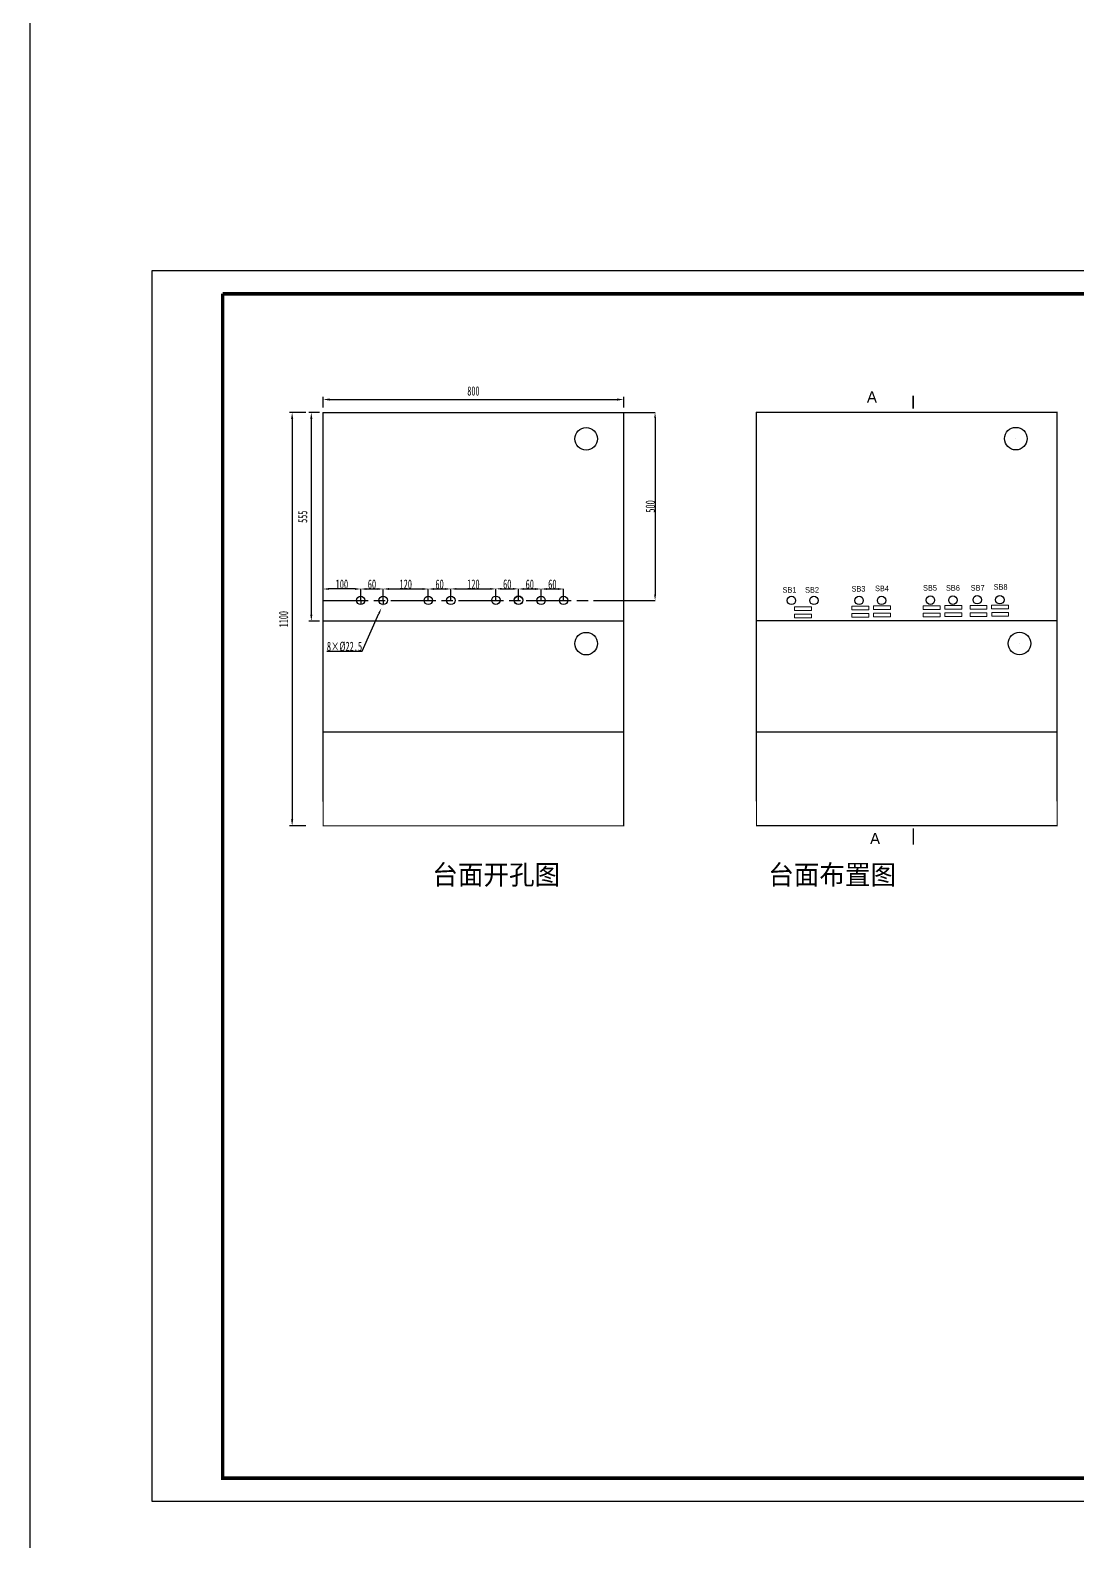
# Model space of a CAD drawing. Extents: x -6428 to 12688, y -8159 to 7918.
# Drawn here: x -1961 to 825, y -4140 to -121 of the extents above; entities that cross this region are included whole.
import ezdxf
from ezdxf.enums import TextEntityAlignment as Align

# ---------------------------------------------------------------- set-up
doc = ezdxf.new("R2010")
doc.units = 0
doc.header["$LTSCALE"] = 10
doc.header["$MEASUREMENT"] = 0
doc.header["$PDMODE"] = 32
doc.linetypes.add('AM_ISO08W050', pattern=[18, 12, -1.5, 3, -1.5])
doc.layers.get('Defpoints').update_dxf_attribs({"linetype": 'CONTINUOUS'})
doc.layers.add('AM_7', color=4, linetype='AM_ISO08W050', lineweight=25)
doc.layers.add('操作台', color=7, linetype='CONTINUOUS')
doc.layers.add('标准图框及表格', color=7, linetype='CONTINUOUS')
doc.styles.add('HZ', font='arial.ttf')
doc.styles.get("Standard").update_dxf_attribs({"font": '', "width": 0.65})
doc.styles.get('Standard').set_extended_font_data('SimSun')
doc.dimstyles.new('AM_ISO', dxfattribs={"dimtxt": 3.5, "dimasz": 2.5, "dimexe": 1, "dimexo": 1, "dimgap": 1.5, "dimtad": 1, "dimdsep": 46, "dimtxsty": 'Standard', "dimcen": 0, "dimclrd": 256, "dimclre": 256, "dimclrt": 2, "dimadec": 0, "dimazin": 2, "dimtp": 0.1, "dimtm": 0.1, "dimtfac": 0.71, "dimtdec": 3, "dimtmove": 0, "dimatfit": 3, "dimfxl": 0, "dimlwd": -1, "dimlwe": -1, "dimarcsym": 0})
doc.dimstyles.get("Standard").update_dxf_attribs({"dimtxt": 25, "dimasz": 15, "dimexe": 0.18, "dimexo": 0.0625, "dimgap": 0.09, "dimtad": 0, "dimtoh": 1, "dimdec": 0, "dimzin": 0, "dimdsep": 46, "dimtxsty": 'Standard', "dimcen": 0.09, "dimadec": 0, "dimazin": 0, "dimtfac": 1, "dimtdec": 0, "dimtofl": 0, "dimtmove": 0, "dimatfit": 3, "dimfxl": 0, "dimtolj": 1, "dimtzin": 0, "dimarcsym": 0})
doc.dimstyles.new('STANDARD$0', dxfattribs={"dimtxt": 25, "dimasz": 15, "dimexe": 0.18, "dimexo": 0.0625, "dimgap": 0.09, "dimtad": 0, "dimtoh": 1, "dimdec": 0, "dimzin": 0, "dimdsep": 46, "dimtxsty": 'Standard', "dimcen": 0.09, "dimadec": 0, "dimazin": 0, "dimtfac": 1, "dimtdec": 0, "dimtofl": 0, "dimtmove": 0, "dimatfit": 3, "dimfxl": 0, "dimtolj": 1, "dimtzin": 0, "dimarcsym": 0})
pattern_1 = [(44.99999999999999, (62644.0067448291, -8867.199472524246), (-0.0585086954904412, 0.0585086954904411), [])]

# ---------------------------------------------------------------- blocks, each defined once
blk = doc.blocks.new('A4横图框')
at = {"layer": '标准图框及表格'}
h = blk.add_hatch(dxfattribs=at)
h.set_pattern_fill('ANSI31', color=5, scale=0.6619503254347141, style=0)
h.set_pattern_definition(pattern_1)
edge = h.paths.add_edge_path()
edge.add_arc((172.0496336600836, 30.69212609582466), 4.385420906004984, 238.1092081981574, 291.6531626184828)
edge.add_line((173.6677973982941, 26.61616453574824), (171.196811844281, 24.96342290218163))
edge.add_arc((159.3070898954674, 24.3208542135166), 10.7566927883141, 346.3915348661823, 374.2500326978036)
edge.add_line((169.7618019691645, 21.78995808790059), (171.9104852834489, 23.56403812982753))
edge.add_line((171.4204084507573, 24.1656820832199), (171.8022310894366, 24.1166197839688))
edge.add_spline(control_points=[(171.9076070613291, 23.5612403362524), (171.9782900895288, 23.62994398235459), (172.1063522407994, 23.75441992713461), (172.0982616688188, 24.08853178891007), (171.9041487548593, 24.10756342964889), (171.8004776051012, 24.11772778213201)], knot_values=[0, 0, 0, 0, 0.4839426457554279, 0.8767979790800492, 1.327118297953632, 1.327118297953632, 1.327118297953632, 1.327118297953632], weights=[1, 1, 1, 1, 1, 1], degree=3, periodic=0)
edge.add_spline(control_points=[(171.1960063120995, 24.96162603088887), (171.1383141229226, 24.91365774510486), (171.0341186915675, 24.8270242458879), (170.9598882847849, 24.7139107687239), (170.9267586692795, 24.6634273324584)], knot_values=[0, 0, 0, 0, 0.3714719093679447, 0.6708997588589845, 0.6708997588589845, 0.6708997588589845, 0.6708997588589845], weights=[1, 1, 1, 1, 1], degree=3, periodic=0)
edge.add_spline(control_points=[(171.0177855927386, 24.80139777460717), (170.9739837601, 24.75182568643358), (170.8874405854212, 24.63411966883577), (170.9097232617123, 24.3685217488732), (171.1438352137548, 24.19634813917073), (171.3287228371982, 24.17648276396212), (171.4184515092992, 24.16684180637679)], knot_values=[0.7541598914195891, 0.7541598914195891, 0.7541598914195891, 0.7541598914195891, 1.341857983071981, 2.043049761279585, 2.907443457733577, 3.722510221717078, 3.722510221717078, 3.722510221717078, 3.722510221717078], weights=[1, 1, 1, 1, 1, 1, 1], degree=3, periodic=0)
h = blk.add_hatch(dxfattribs=at)
h.set_pattern_fill('ANSI31', color=3, scale=0.6619503254347141, style=0)
h.set_pattern_definition(pattern_1)
edge = h.paths.add_edge_path()
edge.add_line((172.3049198977887, 24.52368860467541), (172.721034344714, 24.47090439472086))
edge.add_spline(control_points=[(172.1916602588671, 25.0804680907735), (172.1209772306528, 25.01176444467858), (171.9929150793969, 24.88728849988405), (172.0010056513629, 24.55317663812311), (172.1951185653369, 24.534144997377), (172.2987897150951, 24.52398064490117)], knot_values=[0, 0, 0, 0, 0.4839426457555314, 0.8767979790801576, 1.327118297953697, 1.327118297953697, 1.327118297953697, 1.327118297953697], weights=[1, 1, 1, 1, 1, 1], degree=3, periodic=0)
edge.add_line((174.3374653510318, 26.85175033912531), (172.1887820367474, 25.07767029719838))
edge.add_spline(control_points=[(173.1119433092453, 23.87664749850082), (173.1429732385941, 23.9160490896524), (173.2103720449149, 24.02492790509717), (173.1895440584403, 24.27318667815998), (172.9554321064269, 24.44536028784789), (172.7705444829544, 24.46522566305651), (172.6808158108824, 24.47486662065639)], knot_values=[0.8947336582581218, 0.8947336582581218, 0.8947336582581218, 0.8947336582581218, 1.341857983071981, 2.043049761279585, 2.907443457733577, 3.722510221717078, 3.722510221717078, 3.722510221717078, 3.722510221717078], weights=[1, 1, 1, 1, 1, 1, 1], degree=3, periodic=0)
edge.add_line((173.0325647221971, 23.79264395867943), (173.1243460055912, 23.89147256635482))
edge.add_line((172.905024764018, 23.67952689414087), (173.0325647221971, 23.79264395867212))
edge.add_line((170.431469921873, 22.02554389127766), (172.9024554758862, 23.67828552484428))
edge.add_arc((172.0496336600836, 17.94958233120851), 4.385420906004984, 58.1092081981576, 111.6531626184829)
edge.add_arc((184.7921774246996, 24.3208542135166), 10.7566927883141, 166.3915348661824, 194.2500326978025)
at = {"layer": '标准图框及表格', "color": 7}
for p, q in [((0.0013954609912616, 210.0032846437229), (297.0014441308175, 210.0032846437229)), ((0.0013954609912616, 0.0032502307208233), (0.0013954609912616, 210.0032846437229)), ((297.0014441308175, 210.0032846437229), (297.0014441308175, 0.0032502307208233)), ((217.7550332142755, 4.003284256038056), (217.7550332142755, 27.83661758936654)), ((279.9469701136921, 21.33661758936654), (279.9469701136921, 27.83661758936654)), ((168.1328066468058, 21.33661758936654), (292.9334290521556, 21.33661758936654)), ((185.6449392240147, 4.003284256038056), (185.6449392240292, 21.33661758936654)), ((203.0006413213422, 4.003284256038056), (203.0006413213568, 21.33661758936654)), ((168.1328066468058, 17.00328425603806), (217.7550332142755, 17.00328425603806)), ((168.1328066468058, 12.66995092270957), (292.9334290521556, 12.66995092270957)), ((231.4498319004824, 4.003284256038056), (231.4498319004824, 12.66995092270957)), ((168.1328066468058, 8.336617589373816), (292.9334290521556, 8.336617589373816)), ((241.4270588527042, 4.003284256038056), (241.4270588527042, 8.336617589373816)), ((268.120108647513, 4.003284256038056), (268.120108647513, 8.336617589373816)), ((168.1328066468058, 4.003284256038056), (292.9334290521556, 4.003284256038056)), ((297.0014441308175, 0.0032502307208233), (0.0013954609912616, 0.0032502307208233))]:
    blk.add_line(p, q, dxfattribs=at)
for points, const_width in [([(12.00143194437442, 206.0152988131507), (293.0014441308175, 206.0032506184056), (293.0014441308175, 4.003284256038056), (12.00143194437442, 4.003284256038056), (12.00143194437442, 206.0032506184056)], 0.6000000983228672), ([(292.9334290521556, 27.83661758937381), (168.1328066468058, 27.83661758937381), (168.1328066468058, 4.003284256038056)], 0.65)]:
    blk.add_lwpolyline(points, dxfattribs=dict(at, const_width=const_width))
at = {"layer": '标准图框及表格', "color": 5, "style": 'HZ'}
for s, p in [('pgqh', (170.0333635432534, 25.80304024583023)), ('hollilas', (170.0466366199025, 23.71374969515312))]:
    blk.add_text(s, height=0.4136785714285714, dxfattribs=at).set_placement(p)
at = {"layer": '标准图框及表格', "color": 7, "style": 'HZ'}
for s, height, width, p in [('杭州和利时自动化有限公司', 2.7, 0.95, (174.9285941560083, 23.02911227819135)), ('工艺会签', 2.449999999999999, 0.85, (170.7212873600156, 4.927898099951165))]:
    blk.add_text(s, height=height, dxfattribs=dict(at, width=width)).set_placement(p)
at = {"layer": '标准图框及表格', "color": 3, "style": 'HZ'}
for s, height, p in [('auto', 0.6894642857142859, (172.1807441825285, 24.64895443542486)), ('hollysys', 0.3447321428571429, (172.3103532946761, 22.62004550448043))]:
    blk.add_text(s, height=height, dxfattribs=at).set_placement(p)
at = {"layer": '标准图框及表格', "color": 7, "style": 'HZ'}
for s, height, p in [('设     计', 2.449999999999999, (170.7212873600156, 17.92789809995847)), ('审     核', 2.449999999999999, (170.7212873600156, 13.59456476662271)), ('批     准', 2.449999999999999, (170.7212873600119, 9.261231433286953)), ('图   号', 2.399999999999999, (219.3988483406183, 9.450548544822992)), ('版   次', 2.399999999999999, (219.3988483406183, 5.117215211487234))]:
    blk.add_text(s, height=height, dxfattribs=at).set_placement(p)
at = {"layer": '标准图框及表格', "color": 7, "style": 'HZ', "flags": 8}
for tag, height, width, p in [('工程名称', 2.892696969694902, 0.65, (247.8353315485956, 22.94014901757174)), ('图纸名称', 3.499999999999999, 0.9, (252.2228085267316, 14.87880182043022))]:
    blk.add_attdef(tag, text='', height=height, dxfattribs=dict(at, width=width)).set_placement(p, align=Align.CENTER)
blk.add_attdef('设计阶段', text='', height=2.299999999999999, dxfattribs=at).set_placement((286.3714665038433, 23.54666542107214), align=Align.CENTER)
for tag, p, height in [('设计人', (188.2334199372244, 17.92789809995847), 2.449999999999999), ('审核人', (188.2334199372099, 13.59456476662271), 2.449999999999999), ('会签人', (188.2334199372099, 9.2612314332942), 2.449999999999999), ('批准人', (188.2334199371953, 4.927898099958441), 2.449999999999999), ('版次', (234.8449582635331, 5.117215211487234), 2.399999999999999), ('第几页共几页', (243.0562623004216, 4.991982186801863), 2.399999999999999)]:
    blk.add_attdef(tag, p, '', height=height, dxfattribs=at)
for tag, p, height, width in [('设计时间', (204.6762329055318, 17.92789809995847), 2.299999999999999, 0.95), ('审核时间', (204.6762329055318, 13.59456476662998), 2.299999999999999, 0.95), ('会签时间', (204.6762329055172, 9.2612314332942), 2.299999999999999, 0.95), ('图纸编号', (238.2096247235004, 9.144936985527348), 2.531109848483039, 0.9), ('批准时间', (204.6762329055172, 4.927898099958441), 2.299999999999999, 0.95), ('图纸标准', (269.3453519223485, 5.193019987101081), 2.169522727271176, 0.8)]:
    blk.add_attdef(tag, p, '', height=height, dxfattribs=dict(at, width=width))
blk = doc.blocks.new('*D99')
at = {"layer": 'Defpoints', "color": 0}
for p in [(-1219.827550215502, -1137.786614038671), (-1263.44193240153, -2237.586614038673), (-1219.827550215502, -2237.586614038673)]:
    blk.add_point(p, dxfattribs=at)
at = {"layer": '操作台'}
for p, q in [((-1226.827550215502, -1137.786614038671), (-1270.44193240153, -1137.786614038671)), ((-1263.44193240153, -1155.286614038671), (-1263.44193240153, -2220.086614038673)), ((-1226.827550215502, -2237.586614038673), (-1270.44193240153, -2237.586614038673))]:
    blk.add_line(p, q, dxfattribs=at)
for points in [[(-1260.525265734863, -1155.286614038671), (-1266.358599068197, -1155.286614038671), (-1263.44193240153, -1137.786614038671)], [(-1266.358599068197, -2220.086614038673), (-1260.525265734863, -2220.086614038673), (-1263.44193240153, -2237.586614038673)]]:
    blk.add_solid(points, dxfattribs=at)
at = {"layer": '操作台', "color": 7, "insert": (-1286.19193240153, -1687.686614038672), "char_height": 24.5, "attachment_point": 5, "rotation": 90}
blk.add_mtext('1100', dxfattribs=at)
blk = doc.blocks.new('*D100')
at = {"layer": 'Defpoints', "color": 0}
for p in [(-381.1071282270473, -1103.34483664926), (-1181.107128227047, -1131.753368061457), (-381.1071282270473, -1131.753368061457)]:
    blk.add_point(p, dxfattribs=at)
at = {"layer": '操作台'}
for p, q in [((-1181.107128227047, -1124.753368061457), (-1181.107128227047, -1096.34483664926)), ((-1163.607128227047, -1103.34483664926), (-398.6071282270473, -1103.34483664926)), ((-381.1071282270473, -1124.753368061457), (-381.1071282270473, -1096.34483664926))]:
    blk.add_line(p, q, dxfattribs=at)
for points in [[(-1163.607128227047, -1100.428169982593), (-1163.607128227047, -1106.261503315927), (-1181.107128227047, -1103.34483664926)], [(-398.6071282270473, -1106.261503315927), (-398.6071282270473, -1100.428169982593), (-381.1071282270473, -1103.34483664926)]]:
    blk.add_solid(points, dxfattribs=at)
at = {"layer": '操作台', "color": 7, "insert": (-781.1071282270472, -1080.59483664926), "char_height": 24.5, "attachment_point": 5}
blk.add_mtext('800', dxfattribs=at)
blk = doc.blocks.new('*D101')
at = {"layer": 'Defpoints', "color": 0}
for p in [(-1183.899374299145, -1137.786614038671), (-1212.440663946848, -1692.786614038671), (-1183.899374299145, -1692.786614038671)]:
    blk.add_point(p, dxfattribs=at)
at = {"layer": '操作台'}
for p, q in [((-1190.899374299145, -1137.786614038671), (-1219.440663946848, -1137.786614038671)), ((-1212.440663946848, -1155.286614038671), (-1212.440663946848, -1675.286614038671)), ((-1190.899374299145, -1692.786614038671), (-1219.440663946848, -1692.786614038671))]:
    blk.add_line(p, q, dxfattribs=at)
for points in [[(-1209.523997280181, -1155.286614038671), (-1215.357330613515, -1155.286614038671), (-1212.440663946848, -1137.786614038671)], [(-1215.357330613515, -1675.286614038671), (-1209.523997280181, -1675.286614038671), (-1212.440663946848, -1692.786614038671)]]:
    blk.add_solid(points, dxfattribs=at)
at = {"layer": '操作台', "color": 7, "insert": (-1235.190663946848, -1415.286614038671), "char_height": 24.5, "attachment_point": 5, "rotation": 90}
blk.add_mtext('555', dxfattribs=at)
blk = doc.blocks.new('*D102')
at = {"layer": 'Defpoints', "color": 0}
for p in [(-1021.10712822705, -1607.409350396205), (-1081.10712822705, -1637.63786403867), (-1021.10712822705, -1637.63786403867)]:
    blk.add_point(p, dxfattribs=at)
at = {"layer": '操作台', "color": 0, "linetype": 'Continuous', "lineweight": -2}
for p, q in [((-1081.10712822705, -1637.57536403867), (-1081.10712822705, -1607.229350396204)), ((-1066.10712822705, -1607.409350396205), (-1036.10712822705, -1607.409350396205)), ((-1021.10712822705, -1637.57536403867), (-1021.10712822705, -1607.229350396204))]:
    blk.add_line(p, q, dxfattribs=at)
at = {"layer": '操作台', "color": 0}
for points in [[(-1066.10712822705, -1604.909350396205), (-1066.10712822705, -1609.909350396205), (-1081.10712822705, -1607.409350396205)], [(-1036.10712822705, -1609.909350396205), (-1036.10712822705, -1604.909350396205), (-1021.10712822705, -1607.409350396205)]]:
    blk.add_solid(points, dxfattribs=at)
at = {"layer": '操作台', "color": 0, "lineweight": 5, "insert": (-1051.10712822705, -1594.819350396205), "char_height": 25, "attachment_point": 5}
blk.add_mtext('\\A1;60', dxfattribs=at)
blk = doc.blocks.new('*D103')
at = {"layer": 'Defpoints', "color": 0}
for p in [(-1026.369207123088, -1658.825372436948), (-1021.776017745686, -1648.555751638532)]:
    blk.add_point(p, dxfattribs=at)
at = {"layer": '操作台', "color": 0, "lineweight": -2}
for p, q in [((-1077.558709461478, -1773.276733937796), (-1032.493459626292, -1672.518200168173)), ((-1021.866017745686, -1648.555751638532), (-1021.686017745686, -1648.555751638532)), ((-1021.776017745686, -1648.645751638532), (-1021.776017745686, -1648.465751638532)), ((-1170.725098350366, -1773.276733937796), (-1077.558709461478, -1773.276733937796))]:
    blk.add_line(p, q, dxfattribs=at)
at = {"layer": '操作台', "color": 0}
blk.add_solid([(-1030.211321671088, -1673.538908918707), (-1034.775597581496, -1671.497491417638), (-1026.369207123088, -1658.825372436948)], dxfattribs=at)
at = {"layer": '操作台', "color": 0, "insert": (-1124.186903905922, -1760.686733937796), "char_height": 25, "attachment_point": 5}
blk.add_mtext('\\A1;8×%%c22.5', dxfattribs=at)
blk = doc.blocks.new('*D104')
at = {"layer": 'Defpoints', "color": 0}
for p in [(-1181.107128227047, -1607.409350396206), (-1181.107128227047, -1607.409350396205), (-1081.10712822705, -1607.409350396205)]:
    blk.add_point(p, dxfattribs=at)
at = {"layer": '操作台', "color": 0, "lineweight": -2}
for p, q in [((-1181.107128227047, -1607.346850396206), (-1181.107128227047, -1607.229350396204)), ((-1096.10712822705, -1607.409350396205), (-1166.107128227047, -1607.409350396205)), ((-1081.10712822705, -1607.346850396205), (-1081.10712822705, -1607.229350396204))]:
    blk.add_line(p, q, dxfattribs=at)
at = {"layer": '操作台', "color": 0}
for points in [[(-1166.107128227047, -1604.909350396205), (-1166.107128227047, -1609.909350396205), (-1181.107128227047, -1607.409350396205)], [(-1096.10712822705, -1609.909350396205), (-1096.10712822705, -1604.909350396205), (-1081.10712822705, -1607.409350396205)]]:
    blk.add_solid(points, dxfattribs=at)
at = {"layer": '操作台', "color": 0, "insert": (-1131.107128227048, -1594.819350396205), "char_height": 25, "attachment_point": 5}
blk.add_mtext('\\A1;100', dxfattribs=at)
blk = doc.blocks.new('*D105')
at = {"layer": 'Defpoints', "color": 0}
for p in [(-381.1071282270473, -1137.786614038671), (-410.6960908561736, -1637.849114038671), (-297.6303864182842, -1637.849114038671)]:
    blk.add_point(p, dxfattribs=at)
at = {"layer": '操作台', "color": 0, "lineweight": -2}
for p, q in [((-381.0446282270472, -1137.786614038671), (-297.4503864182842, -1137.786614038671)), ((-297.6303864182842, -1152.786614038671), (-297.6303864182842, -1622.849114038671)), ((-410.6335908561736, -1637.849114038671), (-297.4503864182842, -1637.849114038671))]:
    blk.add_line(p, q, dxfattribs=at)
at = {"layer": '操作台', "color": 0}
for points in [[(-295.1303864182841, -1152.786614038671), (-300.1303864182842, -1152.786614038671), (-297.6303864182842, -1137.786614038671)], [(-300.1303864182842, -1622.849114038671), (-295.1303864182841, -1622.849114038671), (-297.6303864182842, -1637.849114038671)]]:
    blk.add_solid(points, dxfattribs=at)
at = {"layer": '操作台', "color": 0, "insert": (-310.2203864182841, -1387.817864038671), "char_height": 25, "attachment_point": 5, "rotation": 90}
blk.add_mtext('\\A1;500', dxfattribs=at)
blk = doc.blocks.new('*D96')
at = {"layer": 'Defpoints', "color": 0}
for p in [(-901.1071282270503, -1607.409350396209), (-1021.10712822705, -1637.637864038671), (-901.1071282270503, -1637.637864038671)]:
    blk.add_point(p, dxfattribs=at)
at = {"layer": '操作台', "color": 0, "linetype": 'Continuous', "lineweight": -2}
for p, q in [((-1021.10712822705, -1637.575364038671), (-1021.10712822705, -1607.229350396209)), ((-1006.10712822705, -1607.409350396209), (-916.10712822705, -1607.409350396209)), ((-901.1071282270503, -1637.575364038671), (-901.1071282270503, -1607.229350396209))]:
    blk.add_line(p, q, dxfattribs=at)
at = {"layer": '操作台', "color": 0}
for points in [[(-1006.10712822705, -1604.909350396209), (-1006.10712822705, -1609.909350396209), (-1021.10712822705, -1607.409350396209)], [(-916.10712822705, -1609.909350396209), (-916.10712822705, -1604.909350396209), (-901.1071282270503, -1607.409350396209)]]:
    blk.add_solid(points, dxfattribs=at)
at = {"layer": '操作台', "color": 0, "lineweight": 5, "insert": (-961.1071282270503, -1594.819350396209), "char_height": 25, "attachment_point": 5}
blk.add_mtext('\\A1;120', dxfattribs=at)
blk = doc.blocks.new('*D97')
at = {"layer": 'Defpoints', "color": 0}
for p in [(-841.1071282270502, -1607.409350396209), (-901.1071282270503, -1637.637864038671), (-841.1071282270502, -1637.637864038671)]:
    blk.add_point(p, dxfattribs=at)
at = {"layer": '操作台', "color": 0, "linetype": 'Continuous', "lineweight": -2}
for p, q in [((-901.1071282270503, -1637.575364038671), (-901.1071282270503, -1607.229350396209)), ((-886.1071282270503, -1607.409350396209), (-856.1071282270503, -1607.409350396209)), ((-841.1071282270502, -1637.575364038671), (-841.1071282270502, -1607.229350396209))]:
    blk.add_line(p, q, dxfattribs=at)
at = {"layer": '操作台', "color": 0}
for points in [[(-886.1071282270503, -1604.909350396209), (-886.1071282270503, -1609.909350396209), (-901.1071282270503, -1607.409350396209)], [(-856.1071282270503, -1609.909350396209), (-856.1071282270503, -1604.909350396209), (-841.1071282270502, -1607.409350396209)]]:
    blk.add_solid(points, dxfattribs=at)
at = {"layer": '操作台', "color": 0, "lineweight": 5, "insert": (-871.1071282270503, -1594.819350396209), "char_height": 25, "attachment_point": 5}
blk.add_mtext('\\A1;60', dxfattribs=at)
blk = doc.blocks.new('*D98')
at = {"layer": 'Defpoints', "color": 0}
for p in [(-601.0854314083714, -1607.409350396209), (-661.0854314083715, -1637.637864038671), (-601.0854314083714, -1637.637864038671)]:
    blk.add_point(p, dxfattribs=at)
at = {"layer": '操作台', "color": 0, "linetype": 'Continuous', "lineweight": -2}
for p, q in [((-661.0854314083715, -1637.575364038671), (-661.0854314083715, -1607.229350396209)), ((-646.0854314083715, -1607.409350396209), (-616.0854314083714, -1607.409350396209)), ((-601.0854314083714, -1637.575364038671), (-601.0854314083714, -1607.229350396209))]:
    blk.add_line(p, q, dxfattribs=at)
at = {"layer": '操作台', "color": 0}
for points in [[(-646.0854314083715, -1604.909350396209), (-646.0854314083715, -1609.909350396209), (-661.0854314083715, -1607.409350396209)], [(-616.0854314083714, -1609.909350396209), (-616.0854314083714, -1604.909350396209), (-601.0854314083714, -1607.409350396209)]]:
    blk.add_solid(points, dxfattribs=at)
at = {"layer": '操作台', "color": 0, "lineweight": 5, "insert": (-631.0854314083715, -1594.819350396209), "char_height": 25, "attachment_point": 5}
blk.add_mtext('\\A1;60', dxfattribs=at)
blk = doc.blocks.new('*D106')
at = {"layer": 'Defpoints', "color": 0}
for p in [(-541.0854314083714, -1607.409350396209), (-601.0854314083714, -1637.637864038671), (-541.0854314083714, -1637.637864038671)]:
    blk.add_point(p, dxfattribs=at)
at = {"layer": '操作台', "color": 0, "linetype": 'Continuous', "lineweight": -2}
for p, q in [((-601.0854314083714, -1637.575364038671), (-601.0854314083714, -1607.229350396209)), ((-586.0854314083714, -1607.409350396209), (-556.0854314083714, -1607.409350396209)), ((-541.0854314083714, -1637.575364038671), (-541.0854314083714, -1607.229350396209))]:
    blk.add_line(p, q, dxfattribs=at)
at = {"layer": '操作台', "color": 0}
for points in [[(-586.0854314083714, -1604.909350396209), (-586.0854314083714, -1609.909350396209), (-601.0854314083714, -1607.409350396209)], [(-556.0854314083714, -1609.909350396209), (-556.0854314083714, -1604.909350396209), (-541.0854314083714, -1607.409350396209)]]:
    blk.add_solid(points, dxfattribs=at)
at = {"layer": '操作台', "color": 0, "lineweight": 5, "insert": (-571.0854314083714, -1594.819350396209), "char_height": 25, "attachment_point": 5}
blk.add_mtext('\\A1;60', dxfattribs=at)
blk = doc.blocks.new('*D107')
at = {"layer": 'Defpoints', "color": 0}
for p in [(-721.0854314083715, -1607.229350396209), (-841.1071282270502, -1637.457864038671), (-721.0854314083715, -1637.215364038671)]:
    blk.add_point(p, dxfattribs=at)
at = {"layer": '操作台', "color": 0, "linetype": 'Continuous', "lineweight": -2}
for p, q in [((-841.1071282270502, -1637.395364038671), (-841.1071282270502, -1607.049350396209)), ((-826.1071282270502, -1607.229350396209), (-736.0854314083715, -1607.229350396209)), ((-721.0854314083715, -1637.152864038671), (-721.0854314083715, -1607.049350396209))]:
    blk.add_line(p, q, dxfattribs=at)
at = {"layer": '操作台', "color": 0}
for points in [[(-826.1071282270502, -1604.729350396209), (-826.1071282270502, -1609.729350396209), (-841.1071282270502, -1607.229350396209)], [(-736.0854314083715, -1609.729350396209), (-736.0854314083715, -1604.729350396209), (-721.0854314083715, -1607.229350396209)]]:
    blk.add_solid(points, dxfattribs=at)
at = {"layer": '操作台', "color": 0, "lineweight": 5, "insert": (-781.0962798177109, -1594.639350396209), "char_height": 25, "attachment_point": 5}
blk.add_mtext('\\A1;120', dxfattribs=at)
blk = doc.blocks.new('*D108')
at = {"layer": 'Defpoints', "color": 0}
for p in [(-661.0854314083715, -1607.049350396209), (-721.0854314083715, -1637.277864038671), (-661.0854314083715, -1637.277864038671)]:
    blk.add_point(p, dxfattribs=at)
at = {"layer": '操作台', "color": 0, "linetype": 'Continuous', "lineweight": -2}
for p, q in [((-721.0854314083715, -1637.215364038671), (-721.0854314083715, -1606.869350396209)), ((-706.0854314083715, -1607.049350396209), (-676.0854314083715, -1607.049350396209)), ((-661.0854314083715, -1637.215364038671), (-661.0854314083715, -1606.869350396209))]:
    blk.add_line(p, q, dxfattribs=at)
at = {"layer": '操作台', "color": 0}
for points in [[(-706.0854314083715, -1604.549350396209), (-706.0854314083715, -1609.549350396209), (-721.0854314083715, -1607.049350396209)], [(-676.0854314083715, -1609.549350396209), (-676.0854314083715, -1604.549350396209), (-661.0854314083715, -1607.049350396209)]]:
    blk.add_solid(points, dxfattribs=at)
at = {"layer": '操作台', "color": 0, "lineweight": 5, "insert": (-691.0854314083715, -1594.459350396209), "char_height": 25, "attachment_point": 5}
blk.add_mtext('\\A1;60', dxfattribs=at)

msp = doc.modelspace()

# ---------------------------------------------------------------- linework, layer by layer
at = {"layer": 'AM_7'}
for p, q in [((-1181.107128227047, -1637.84911403867), (-381.8894691180517, -1637.84911403867)), ((-1081.107128227047, -1637.637864038671), (-1081.107128227047, -1648.997864038672)), ((-1021.10712822705, -1637.637864038671), (-1021.10712822705, -1626.277864038672)), ((-1021.10712822705, -1637.637864038671), (-1021.10712822705, -1648.997864038672))]:
    msp.add_line(p, q, dxfattribs=at)
at = {"layer": '操作台'}
for p, q in [((389.5060882964995, -1126.795156731937), (389.5060882964995, -1093.351367972745)), ((389.5060882964995, -1093.351367972745), (389.5060882964995, -1126.795156731937)), ((-381.1071282270473, -1692.786614038671), (-1181.107128227047, -1692.786614038671)), ((772.3598923059366, -1692.323790529056), (-27.64010769406332, -1692.323790529056)), ((389.5060882964992, -2244.670969167961), (389.5060882964992, -2278.114757927153)), ((389.5060882964995, -2253.845684908653), (389.5060882964995, -2287.289473667845))]:
    msp.add_line(p, q, dxfattribs=at)
at = {"layer": '操作台', "color": 3, "linetype": 'Continuous'}
for p, q in [((-1181.107128227047, -2172.586614038673), (-1181.107128227047, -1137.786614038671)), ((-1181.107128227047, -1137.786614038671), (-381.1071282270473, -1137.786614038671)), ((-381.1071282270473, -2172.586614038673), (-381.1071282270473, -1137.786614038671)), ((-27.64010769406332, -2172.123790529057), (-27.64010769406332, -1137.323790529056)), ((-27.64010769406332, -1137.323790529056), (772.3598923059366, -1137.323790529056)), ((772.3598923059366, -2172.123790529057), (772.3598923059366, -1137.323790529056))]:
    msp.add_line(p, q, dxfattribs=at)
at = {"layer": '操作台', "linetype": 'Continuous', "lineweight": 5}
for p, q in [((662.2698923059365, -1207.323790529056), (662.4498923059367, -1207.323790529056)), ((662.3598923059367, -1207.413790529056), (662.3598923059367, -1207.233790529058)), ((672.2698923059365, -1752.323790529056), (672.4498923059367, -1752.323790529056)), ((672.2698923059365, -1752.323790529056), (672.4498923059367, -1752.323790529056)), ((672.3598923059367, -1752.413790529056), (672.3598923059367, -1752.233790529056)), ((672.3598923059367, -1752.413790529056), (672.3598923059367, -1752.233790529056))]:
    msp.add_line(p, q, dxfattribs=at)
at = {"layer": '操作台', "color": 7}
for p, q in [((-1181.107128227047, -1987.586614038672), (-381.1071282270473, -1987.586614038672)), ((-27.64010769406332, -1987.123790529057), (772.3598923059366, -1987.123790529057))]:
    msp.add_line(p, q, dxfattribs=at)
at = {"layer": '操作台', "color": 1}
msp.add_lwpolyline([(-1960.534827907701, 7917.811822124291), (3112.040245088196, 7917.811822124291), (3112.040245088196, -8159.118819149087), (-1960.534827907701, -8159.118819149087)], close=True, dxfattribs=at)
at = {"layer": '操作台', "flags": 128}
for points in [[(389.5060882964995, -1092.613413842246, 0, 0, 0), (351.522861121301, -1092.613413842246, 10, 0, 0), (310.5409581164809, -1092.613413842246, 0, 0, 0)], [(389.5060882964995, -2288.027427798343, 0, 0, 0), (351.522861121301, -2288.027427798343, 10, 0, 0), (310.5409581164809, -2288.027427798343, 0, 0, 0)]]:
    msp.add_lwpolyline(points, format="xyseb", dxfattribs=at)
at = {"layer": '操作台', "const_width": 3, "flags": 128}
for points in [[(-1181.107128227047, -1137.786614038671), (-381.1071282270473, -1137.786614038671), (-381.1071282270473, -2237.586614038673), (-1181.107128227047, -2237.586614038673), (-1181.107128227047, -1137.786614038671)], [(-27.64010769406332, -1137.323790529056), (772.3598923059366, -1137.323790529056), (772.3598923059366, -2237.123790529057), (-27.64010769406332, -2237.123790529057), (-27.64010769406332, -1137.323790529056)], [(-27.64010769406332, -1137.323790529056), (772.3598923059366, -1137.323790529056), (772.3598923059366, -2237.123790529057), (-27.64010769406332, -2237.123790529057), (-27.64010769406332, -1137.323790529056)]]:
    msp.add_lwpolyline(points, dxfattribs=at)
at = {"layer": '操作台', "linetype": 'Continuous', "lineweight": 5}
for points in [[(73.21381201876193, -1664.747776172372), (118.2138345187613, -1664.747776172372), (118.2138345187613, -1654.747771172372), (73.21381201876193, -1654.747771172372)], [(73.42787952751951, -1684.40902782041), (118.4279020275189, -1684.40902782041), (118.4279020275189, -1674.40902282041), (73.42787952751951, -1674.40902282041)], [(225.9484056653555, -1662.756657965875), (270.9484281653549, -1662.756657965875), (270.9484281653549, -1652.756652965875), (225.9484056653555, -1652.756652965875)], [(226.1624731741131, -1682.417909613913), (271.1624956741125, -1682.417909613913), (271.1624956741125, -1672.417904613913), (226.1624731741131, -1672.417904613913)], [(283.4441611768152, -1662.132324748455), (328.4441836768146, -1662.132324748455), (328.4441836768146, -1652.132319748455), (283.4441611768152, -1652.132319748455)], [(283.6582286855727, -1681.793576396493), (328.6582511855722, -1681.793576396493), (328.6582511855722, -1671.793571396493), (283.6582286855727, -1671.793571396493)], [(415.7754282857495, -1661.97102390825), (460.7754507857489, -1661.97102390825), (460.7754507857489, -1651.97101890825), (415.7754282857495, -1651.97101890825)], [(415.9894957945071, -1681.632275556288), (460.9895182945065, -1681.632275556288), (460.9895182945065, -1671.632270556288), (415.9894957945071, -1671.632270556288)], [(473.2711837972092, -1661.34669069083), (518.2712062972087, -1661.34669069083), (518.2712062972087, -1651.34668569083), (473.2711837972092, -1651.34668569083)], [(473.4852513059668, -1681.007942338868), (518.4852738059662, -1681.007942338868), (518.4852738059662, -1671.007937338868), (473.4852513059668, -1671.007937338868)], [(540.4040979496931, -1660.936142967068), (585.4041204496925, -1660.936142967068), (585.4041204496925, -1650.936137967069), (540.4040979496931, -1650.936137967069)], [(540.6181654584507, -1680.597394615106), (585.6181879584501, -1680.597394615106), (585.6181879584501, -1670.597389615107), (540.6181654584507, -1670.597389615107)], [(597.8998534611527, -1660.311809749649), (642.8998759611521, -1660.311809749649), (642.8998759611521, -1650.311804749649), (597.8998534611527, -1650.311804749649)], [(598.1139209699103, -1679.973061397687), (643.1139434699097, -1679.973061397687), (643.1139434699097, -1669.973056397687), (598.1139209699103, -1669.973056397687)]]:
    msp.add_lwpolyline(points, close=True, dxfattribs=at)
at = {"layer": '操作台', "color": 7, "linetype": 'Continuous'}
for centre in [(-481.1071282270472, -1207.786614038671), (662.3598923059367, -1207.323790529056), (-481.1071282270472, -1752.786614038671), (672.3598923059367, -1752.323790529056)]:
    msp.add_circle(centre, 30, dxfattribs=at)
at = {"layer": '操作台', "linetype": 'Continuous'}
for centre in [(-1081.10712822705, -1637.63786403867), (-1021.10712822705, -1637.63786403867), (-901.1071282270503, -1637.637864038671), (-841.1071282270502, -1637.637864038671), (-721.0854314083715, -1637.457864038671), (-661.0854314083715, -1637.277864038671), (-661.0854314083715, -1637.637864038671), (-601.0854314083714, -1637.637864038671), (-541.0854314083714, -1637.637864038671), (65.21325089905054, -1637.849114038671), (125.2132508990505, -1637.849114038671), (245.213289465843, -1637.849116958133), (305.213289465843, -1637.849116958133), (435.040312086237, -1637.063482900507), (495.040312086237, -1637.063482900507), (559.6689817501806, -1636.028601959327), (619.6689817501806, -1636.028601959327)]:
    msp.add_circle(centre, 11.25, dxfattribs=at)

# ---------------------------------------------------------------- block references
at = {"layer": '标准图框及表格', "color": 7}
ref = msp.add_blockref('A4横图框', (-1635.566911783423, -4035.726234931503), dxfattribs=dict(at, xscale=15.6, yscale=15.6, zscale=15.6))
ref.add_attrib('工程名称', '埃塞俄比亚瓦尔凯特糖厂4×30MW机组电站DCS  ', dxfattribs={"color": 7, "height": 45.1261, "style": 'HZ', "width": 0.55}).set_placement((2254.364518220182, -3662.097283445115), align=Align.MIDDLE_CENTER)
ref.add_attrib('设计阶段', '施工图', dxfattribs={"color": 7, "height": 35.88, "style": 'HZ'}).set_placement((2831.827965676503, -3668.398254362776), align=Align.CENTER)
ref.add_attrib('设计人', '史丽红', (1300.874439237241, -3756.051024572143), dxfattribs={"color": 7, "height": 38.22, "style": 'HZ'})
ref.add_attrib('审核人', '潘丽君', (1300.874439237023, -3823.651024572185), dxfattribs={"color": 7, "height": 38.22000000000001, "style": 'HZ'})
ref.add_attrib('会签人', '王晓磊', (1300.874439237023, -3891.251024572111), dxfattribs={"color": 7, "height": 38.22000000000001, "style": 'HZ'})
ref.add_attrib('批准人', '张洁', (1300.87443923679, -3958.851024572146), dxfattribs={"color": 7, "height": 38.22000000000001, "style": 'HZ'})
ref.add_attrib('设计时间', '17.05.12', (1557.382321542837, -3756.051024572143), dxfattribs={"color": 7, "height": 35.88, "style": 'HZ', "width": 0.95})
ref.add_attrib('审核时间', '17.05.12', (1557.382321542837, -3823.651024572076), dxfattribs={"color": 7, "height": 35.88, "style": 'HZ', "width": 0.95})
ref.add_attrib('会签时间', '17.05.12', (1557.382321542618, -3891.251024572111), dxfattribs={"color": 7, "height": 35.88, "style": 'HZ', "width": 0.95})
ref.add_attrib('批准时间', '17.05.12', (1557.382321542618, -3958.851024572146), dxfattribs={"color": 7, "height": 35.88, "style": 'HZ', "width": 0.95})
ref.add_attrib('图纸标准', 'B17-P11-000931', (2566.220578205185, -3954.715123132713), dxfattribs={"color": 7, "height": 33.84455454543037, "style": 'HZ', "width": 0.8})
ref.add_attrib('图纸编号', 'BHE-17020007/01-C7-003-02', (2080.503233903126, -3893.065217957276), dxfattribs={"color": 7, "height": 39.48528000000001, "style": 'HZ', "width": 0.9})
ref.add_attrib('图纸名称', '3#操作台台面布置图', dxfattribs={"color": 7, "height": 54.6, "style": 'HZ', "width": 0.9}).set_placement((2299.108901233568, -3803.616926532789), align=Align.CENTER)
ref.add_attrib('第几页共几页', '第 1 页  共 1 页', (2156.110780103098, -3957.851312817392), dxfattribs={"color": 7, "height": 37.44, "style": 'HZ'})
ref.add_attrib('版次', 'C', (2028.01443712762, -3955.897677632279), dxfattribs={"color": 7, "height": 37.44, "style": 'HZ'})

# ---------------------------------------------------------------- texts
at = {"layer": '操作台', "style": 'HZ', "width": 0.95}
for s, height, p in [('A', 30, (279.3845266895355, -1096.412882274079)), ('A', 30, (287.774022518423, -2271.332366662127)), ('台面开孔图', 52.5, (-720.2707099621824, -2366.702641281914)), ('台面布置图', 52.5, (173.7084146063948, -2366.702641281914))]:
    msp.add_text(s, height=height, dxfattribs=at).set_placement(p, align=Align.MIDDLE)
at = {"layer": '操作台', "style": 'HZ', "width": 0.9}
for s, p in [('SB1', (41.46631517755578, -1617.377326963774)), ('SB2', (101.4663151775557, -1617.377326963774)), ('SB3', (225.0431235915121, -1614.425414560078)), ('SB4', (287.6383275345388, -1613.329850928137)), ('SB5', (415.3222620868182, -1611.901496499783)), ('SB6', (476.3799680503725, -1611.965917127969)), ('SB7', (542.1336914220301, -1611.873278062214)), ('SB8', (603.1913973855844, -1609.396249848016))]:
    msp.add_text(s, height=15, dxfattribs=at).set_placement(p)

# ---------------------------------------------------------------- dimensions: what is measured, and where the dimension line sits
at = {"layer": '操作台', "color": 7}
dim = msp.add_linear_dim(base=(-381.1071282270473, -1103.34483664926), p1=(-1181.107128227047, -1131.753368061457), p2=(-381.1071282270473, -1131.753368061457), dimstyle='AM_ISO', override={"dimscale": 7, "dimclrt": 7, "dimtdec": 2}, dxfattribs=at)
dim.commit()
dim.dimension.update_dxf_attribs({"geometry": '*D100', "text_midpoint": (-781.1071282270472, -1080.59483664926)})
dim = msp.add_linear_dim(base=(-1263.44193240153, -2237.586614038673), p1=(-1219.827550215502, -1137.786614038671), p2=(-1219.827550215502, -2237.586614038673), angle=90, text='1100', dimstyle='AM_ISO', override={"dimscale": 7, "dimclrt": 7, "dimtdec": 2}, dxfattribs=at)
dim.commit()
dim.dimension.update_dxf_attribs({"geometry": '*D99', "text_midpoint": (-1286.19193240153, -1687.686614038672)})
dim = msp.add_linear_dim(base=(-1212.440663946848, -1692.786614038671), p1=(-1183.899374299145, -1137.786614038671), p2=(-1183.899374299145, -1692.786614038671), angle=90, dimstyle='AM_ISO', override={"dimscale": 7, "dimclrt": 7, "dimtdec": 2}, dxfattribs=at)
dim.commit()
dim.dimension.update_dxf_attribs({"geometry": '*D101', "text_midpoint": (-1235.190663946848, -1415.286614038671)})
at = {"layer": '操作台', "color": 3}
dim = msp.add_linear_dim(base=(-297.6303864182842, -1637.849114038671), p1=(-381.1071282270473, -1137.786614038671), p2=(-410.6960908561736, -1637.849114038671), angle=90, dimstyle='STANDARD$0', override={"dimtad": 1, "dimarcsym": 1}, dxfattribs=at)
dim.commit()
dim.dimension.update_dxf_attribs({"geometry": '*D105', "text_midpoint": (-297.6303864182842, -1387.817864038671), "dimtype": 160})
at = {"layer": '操作台'}
dim = msp.add_linear_dim(base=(-1181.107128227047, -1607.409350396205), p1=(-1081.10712822705, -1607.409350396205), p2=(-1181.107128227047, -1607.409350396206), dimstyle='STANDARD$0', override={"dimtad": 1, "dimarcsym": 1}, dxfattribs=at)
dim.commit()
dim.dimension.update_dxf_attribs({"geometry": '*D104', "text_midpoint": (-1131.107128227048, -1594.819350396205)})
at = {"layer": '操作台', "linetype": 'Continuous', "lineweight": 5}
for base, p1, p2, picture, middle in [((-1021.10712822705, -1607.409350396205), (-1081.10712822705, -1637.63786403867), (-1021.10712822705, -1637.63786403867), '*D102', (-1051.10712822705, -1594.819350396205)), ((-901.1071282270503, -1607.409350396209), (-1021.10712822705, -1637.637864038671), (-901.1071282270503, -1637.637864038671), '*D96', (-961.1071282270503, -1594.819350396209)), ((-841.1071282270502, -1607.409350396209), (-901.1071282270503, -1637.637864038671), (-841.1071282270502, -1637.637864038671), '*D97', (-871.1071282270503, -1594.819350396209)), ((-721.0854314083715, -1607.229350396209), (-841.1071282270502, -1637.457864038671), (-721.0854314083715, -1637.215364038671), '*D107', (-781.0962798177109, -1594.639350396209)), ((-661.0854314083715, -1607.049350396209), (-721.0854314083715, -1637.277864038671), (-661.0854314083715, -1637.277864038671), '*D108', (-691.0854314083715, -1594.459350396209)), ((-601.0854314083714, -1607.409350396209), (-661.0854314083715, -1637.637864038671), (-601.0854314083714, -1637.637864038671), '*D98', (-631.0854314083715, -1594.819350396209)), ((-541.0854314083714, -1607.409350396209), (-601.0854314083714, -1637.637864038671), (-541.0854314083714, -1637.637864038671), '*D106', (-571.0854314083714, -1594.819350396209))]:
    dim = msp.add_linear_dim(base=base, p1=p1, p2=p2, dimstyle='STANDARD$0', override={"dimtad": 1, "dimtmove": 1, "dimarcsym": 1}, dxfattribs=at)
    dim.commit()
    dim.dimension.update_dxf_attribs({"geometry": picture, "text_midpoint": middle})
at = {"layer": '操作台', "color": 3}
dim = msp.add_radius_dim(center=(-1021.776017745686, -1648.555751638532), mpoint=(-1026.369207123088, -1658.825372436948), text='8×%%c22.5', dimstyle='Standard', override={"dimtad": 1, "dimarcsym": 1}, dxfattribs=at)
dim.commit()
dim.dimension.update_dxf_attribs({"geometry": '*D103', "text_midpoint": (-1077.558709461478, -1773.276733937796), "dimtype": 164})

doc.saveas('drawing.dxf')
